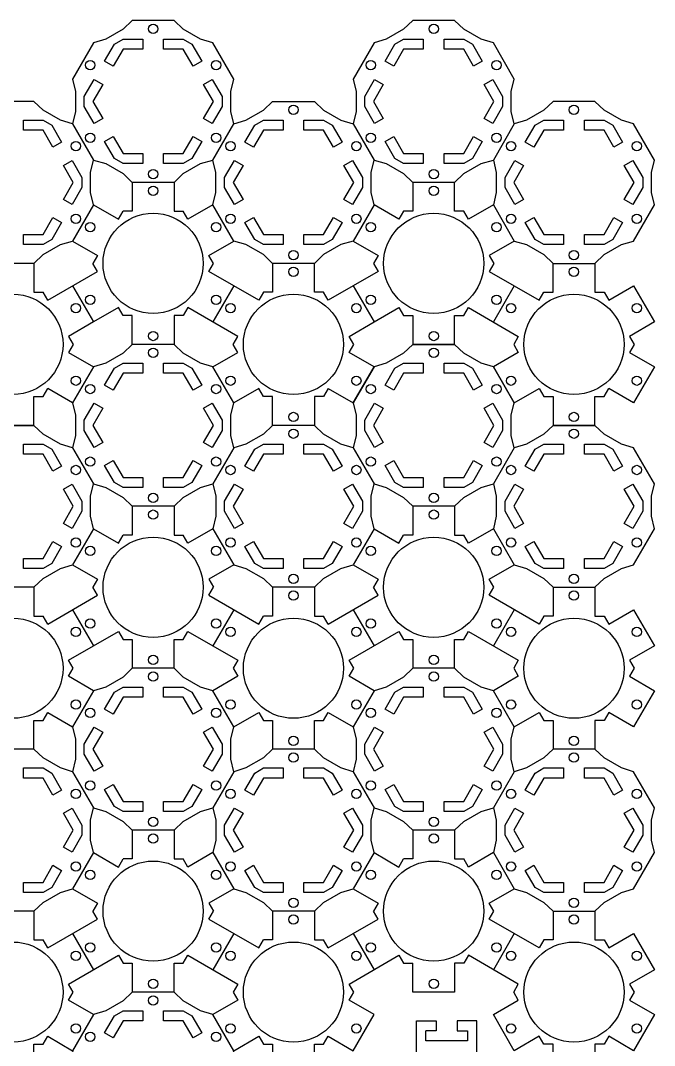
# Model space of a CAD drawing. Header units: inches. Extents: x 0.1 to 23.9, y 0.6 to 24.
# Drawn here: x 16.25 to 23.85, y 11.74 to 24.02 of the extents above; entities that cross this region are included whole.
import ezdxf

# ---------------------------------------------------------------- set-up
doc = ezdxf.new("R2010")
doc.units = ezdxf.units.IN
doc.header["$MEASUREMENT"] = 0

msp = doc.modelspace()

# ---------------------------------------------------------------- linework, layer by layer
at = {"color": 7}
for p, q in [((16.41, 23.053), (15.91, 23.053)), ((16.521, 22.948), (16.41, 23.053)), ((16.729, 22.828), (16.521, 22.948)), ((16.875, 22.784), (16.729, 22.828)), ((17.59, 22.083), (17.59, 21.738)), ((18.09, 22.083), (17.59, 22.083)), ((18.09, 22.083), (18.09, 21.738)), ((17.125, 21.814), (16.875, 21.381)), ((17.125, 21.814), (17.424, 21.642)), ((17.424, 21.642), (17.48, 21.738)), ((17.59, 21.738), (17.48, 21.738)), ((18.09, 21.738), (18.201, 21.738)), ((18.257, 21.642), (18.201, 21.738)), ((18.555, 21.814), (18.257, 21.642)), ((16.875, 21.381), (17.174, 21.209)), ((17.174, 21.209), (17.119, 21.113)), ((16.41, 21.113), (15.91, 21.113)), ((16.41, 21.113), (16.41, 20.768)), ((16.577, 20.672), (17.174, 21.017)), ((17.174, 21.017), (17.119, 21.113)), ((16.41, 20.768), (16.521, 20.768)), ((16.577, 20.672), (16.521, 20.768)), ((16.875, 20.844), (17.125, 20.411)), ((18.805, 20.844), (18.555, 20.411)), ((22.166, 20.844), (21.916, 20.411)), ((16.41, 19.173), (15.91, 19.173)), ((16.521, 19.068), (16.41, 19.173)), ((19.271, 19.173), (19.16, 19.068)), ((19.771, 19.173), (19.271, 19.173)), ((19.881, 19.068), (19.771, 19.173)), ((16.729, 18.948), (16.521, 19.068)), ((19.16, 19.068), (18.952, 18.948)), ((20.089, 18.948), (19.881, 19.068)), ((16.875, 18.904), (16.729, 18.948)), ((18.952, 18.948), (18.805, 18.904)), ((20.236, 18.904), (20.089, 18.948)), ((18.805, 18.904), (18.555, 18.471)), ((18.555, 18.471), (18.591, 18.323)), ((18.591, 18.323), (18.591, 18.083)), ((17.59, 18.203), (17.59, 17.858)), ((18.09, 18.203), (17.59, 18.203)), ((18.09, 18.203), (18.09, 17.858)), ((20.951, 18.203), (20.951, 17.858)), ((21.451, 18.203), (20.951, 18.203)), ((21.451, 18.203), (21.451, 17.858)), ((18.591, 18.083), (18.555, 17.934)), ((17.125, 17.934), (16.875, 17.501)), ((17.125, 17.934), (17.424, 17.762)), ((18.555, 17.934), (18.257, 17.762)), ((18.555, 17.934), (18.805, 17.501)), ((20.486, 17.934), (20.236, 17.501)), ((20.486, 17.934), (20.784, 17.762)), ((21.916, 17.934), (21.617, 17.762)), ((17.424, 17.762), (17.48, 17.858)), ((17.59, 17.858), (17.48, 17.858)), ((18.09, 17.858), (18.201, 17.858)), ((18.257, 17.762), (18.201, 17.858)), ((20.784, 17.762), (20.84, 17.858)), ((20.951, 17.858), (20.84, 17.858)), ((21.451, 17.858), (21.561, 17.858)), ((21.617, 17.762), (21.561, 17.858)), ((16.875, 17.501), (17.174, 17.329)), ((18.805, 17.501), (18.507, 17.329)), ((18.805, 17.501), (18.952, 17.458)), ((18.952, 17.458), (19.16, 17.338)), ((20.236, 17.501), (20.534, 17.329)), ((17.174, 17.329), (17.119, 17.233)), ((18.507, 17.329), (18.562, 17.233)), ((19.16, 17.338), (19.271, 17.233)), ((20.534, 17.329), (20.479, 17.233)), ((16.41, 17.233), (15.91, 17.233)), ((16.41, 17.233), (16.41, 16.888)), ((17.174, 17.137), (17.119, 17.233)), ((18.507, 17.137), (18.562, 17.233)), ((19.271, 17.233), (19.271, 16.888)), ((19.771, 17.233), (19.271, 17.233)), ((19.771, 17.233), (19.771, 16.888)), ((20.534, 17.137), (20.479, 17.233)), ((16.577, 16.792), (17.174, 17.137)), ((18.507, 17.137), (19.104, 16.792)), ((19.937, 16.792), (20.534, 17.137)), ((16.875, 16.964), (17.125, 16.531)), ((18.805, 16.964), (18.555, 16.531)), ((20.236, 16.964), (20.486, 16.531)), ((22.166, 16.964), (21.916, 16.531)), ((16.41, 16.888), (16.521, 16.888)), ((16.577, 16.792), (16.521, 16.888)), ((19.104, 16.792), (19.16, 16.888)), ((19.271, 16.888), (19.16, 16.888)), ((19.771, 16.888), (19.881, 16.888)), ((19.937, 16.792), (19.881, 16.888)), ((16.41, 15.293), (15.91, 15.293)), ((16.521, 15.188), (16.41, 15.293)), ((19.271, 15.293), (19.16, 15.188)), ((19.771, 15.293), (19.271, 15.293)), ((19.881, 15.188), (19.771, 15.293)), ((16.729, 15.068), (16.521, 15.188)), ((19.16, 15.188), (18.952, 15.068)), ((20.089, 15.068), (19.881, 15.188)), ((16.875, 15.024), (16.729, 15.068)), ((18.805, 15.024), (18.555, 14.591)), ((18.952, 15.068), (18.805, 15.024)), ((20.236, 15.024), (20.089, 15.068)), ((18.555, 14.591), (18.591, 14.443)), ((18.591, 14.443), (18.591, 14.203)), ((17.59, 14.323), (17.59, 13.978)), ((18.09, 14.323), (17.59, 14.323)), ((18.09, 14.323), (18.09, 13.978)), ((20.951, 14.323), (20.951, 13.978)), ((21.451, 14.323), (20.951, 14.323)), ((21.451, 14.323), (21.451, 13.978)), ((18.591, 14.203), (18.555, 14.054)), ((17.125, 14.054), (16.875, 13.621)), ((17.125, 14.054), (17.424, 13.882)), ((18.555, 14.054), (18.257, 13.882)), ((18.555, 14.054), (18.805, 13.621)), ((20.486, 14.054), (20.236, 13.621)), ((20.486, 14.054), (20.784, 13.882)), ((21.916, 14.054), (21.617, 13.882)), ((17.424, 13.882), (17.48, 13.978)), ((17.59, 13.978), (17.48, 13.978)), ((18.09, 13.978), (18.201, 13.978)), ((18.257, 13.882), (18.201, 13.978)), ((20.784, 13.882), (20.84, 13.978)), ((20.951, 13.978), (20.84, 13.978)), ((21.451, 13.978), (21.561, 13.978)), ((21.617, 13.882), (21.561, 13.978)), ((16.875, 13.621), (17.174, 13.449)), ((18.805, 13.621), (18.507, 13.449)), ((18.805, 13.621), (18.952, 13.578)), ((18.952, 13.578), (19.16, 13.458)), ((20.236, 13.621), (20.534, 13.449)), ((17.174, 13.449), (17.119, 13.353)), ((18.507, 13.449), (18.562, 13.353)), ((19.16, 13.458), (19.271, 13.353)), ((20.534, 13.449), (20.479, 13.353)), ((16.41, 13.353), (15.91, 13.353)), ((16.41, 13.353), (16.41, 13.008)), ((17.174, 13.257), (17.119, 13.353)), ((18.507, 13.257), (18.562, 13.353)), ((19.271, 13.353), (19.271, 13.008)), ((19.771, 13.353), (19.271, 13.353)), ((19.771, 13.353), (19.771, 13.008)), ((20.534, 13.257), (20.479, 13.353)), ((16.577, 12.912), (17.174, 13.257)), ((18.507, 13.257), (19.104, 12.912)), ((19.937, 12.912), (20.534, 13.257)), ((16.875, 13.084), (17.125, 12.651)), ((18.805, 13.084), (18.555, 12.651)), ((20.236, 13.084), (20.486, 12.651)), ((22.166, 13.084), (21.916, 12.651)), ((16.41, 13.008), (16.521, 13.008)), ((16.577, 12.912), (16.521, 13.008)), ((19.104, 12.912), (19.16, 13.008)), ((19.271, 13.008), (19.16, 13.008)), ((19.771, 13.008), (19.881, 13.008)), ((19.937, 12.912), (19.881, 13.008))]:
    msp.add_line(p, q, dxfattribs=at)
for points in [[(18.805, 22.784), (18.77, 22.933), (18.77, 23.173), (18.805, 23.321), (18.555, 23.754), (18.409, 23.798), (18.201, 23.918), (18.09, 24.023), (17.59, 24.023), (17.48, 23.918), (17.272, 23.798), (17.125, 23.754), (16.875, 23.321), (16.911, 23.173), (16.911, 22.933), (16.875, 22.784), (17.125, 22.351)], [(22.166, 22.784), (22.13, 22.933), (22.13, 23.173), (22.166, 23.321), (21.916, 23.754), (21.769, 23.798), (21.561, 23.918), (21.451, 24.023), (20.951, 24.023), (20.84, 23.918), (20.632, 23.798), (20.486, 23.754), (20.236, 23.321), (20.271, 23.173), (20.271, 22.933), (20.236, 22.784)], [(19.271, 21.113), (19.16, 21.218), (18.952, 21.338), (18.805, 21.381), (18.555, 21.814), (18.591, 21.963), (18.591, 22.203), (18.555, 22.351), (18.805, 22.784), (18.952, 22.828), (19.16, 22.948), (19.271, 23.053), (19.771, 23.053), (19.881, 22.948), (20.089, 22.828), (20.236, 22.784), (20.486, 22.351), (20.632, 22.308), (20.84, 22.188), (20.951, 22.083)], [(23.131, 21.113), (23.242, 21.218), (23.449, 21.338), (23.596, 21.381), (23.846, 21.814), (23.81, 21.963), (23.81, 22.203), (23.846, 22.351), (23.596, 22.784), (23.449, 22.828), (23.242, 22.948), (23.131, 23.053), (22.631, 23.053), (22.52, 22.948), (22.312, 22.828), (22.166, 22.784), (21.916, 22.351), (21.951, 22.203), (21.951, 21.963), (21.916, 21.814), (22.166, 21.381), (22.312, 21.338)], [(17.125, 21.814), (17.09, 21.963), (17.09, 22.203), (17.125, 22.351), (17.272, 22.308), (17.48, 22.188), (17.59, 22.083)], [(18.09, 22.083), (18.201, 22.188), (18.409, 22.308), (18.555, 22.351)], [(20.486, 21.814), (20.45, 21.963), (20.45, 22.203), (20.486, 22.351)], [(21.451, 22.083), (21.561, 22.188), (21.769, 22.308), (21.916, 22.351)], [(21.916, 21.814), (21.617, 21.642), (21.561, 21.738), (21.451, 21.738), (21.451, 22.083), (20.951, 22.083), (20.951, 21.738), (20.84, 21.738), (20.784, 21.642), (20.486, 21.814), (20.236, 21.381), (20.089, 21.338), (19.881, 21.218), (19.771, 21.113)], [(16.41, 21.113), (16.521, 21.218), (16.729, 21.338), (16.875, 21.381)], [(20.236, 21.381), (20.534, 21.209), (20.479, 21.113), (20.534, 21.017), (19.937, 20.672), (19.881, 20.768), (19.771, 20.768), (19.771, 21.113), (19.271, 21.113), (19.271, 20.768), (19.16, 20.768), (19.104, 20.672), (18.507, 21.017), (18.562, 21.113), (18.507, 21.209), (18.805, 21.381)], [(22.166, 21.381), (21.867, 21.209), (21.922, 21.113), (21.867, 21.017), (22.464, 20.672), (22.52, 20.768), (22.631, 20.768), (22.631, 21.113), (23.131, 21.113), (23.131, 20.768), (23.242, 20.768), (23.297, 20.672), (23.596, 20.844), (23.846, 20.411), (23.547, 20.239), (23.602, 20.143), (23.547, 20.047), (23.846, 19.874), (23.596, 19.441), (23.297, 19.614)], [(22.312, 21.338), (22.52, 21.218), (22.631, 21.113)], [(20.236, 20.844), (20.486, 20.411), (20.784, 20.584), (20.84, 20.488), (20.951, 20.488), (20.951, 20.143), (21.451, 20.143), (21.451, 20.488), (21.561, 20.488), (21.617, 20.584), (22.214, 20.239)], [(18.854, 20.047), (18.799, 20.143), (18.854, 20.239), (18.257, 20.584), (18.201, 20.488), (18.09, 20.488), (18.09, 20.143), (17.59, 20.143), (17.59, 20.488), (17.48, 20.488), (17.424, 20.584), (17.125, 20.411), (16.827, 20.239), (16.882, 20.143), (16.827, 20.047), (17.125, 19.874), (16.875, 19.441), (16.577, 19.614)], [(19.937, 19.614), (20.236, 19.441), (20.486, 19.874), (20.187, 20.047), (20.242, 20.143), (20.187, 20.239), (20.486, 20.411)], [(15.494, 20.239), (15.439, 20.143), (15.494, 20.047), (15.195, 19.874), (15.445, 19.441), (15.744, 19.614), (15.799, 19.518), (15.91, 19.518), (15.91, 19.173), (16.41, 19.173), (16.41, 19.518), (16.521, 19.518), (16.577, 19.614)], [(18.805, 18.904), (18.77, 19.053), (18.77, 19.293), (18.805, 19.441), (18.555, 19.874), (18.409, 19.918), (18.201, 20.038), (18.09, 20.143), (17.59, 20.143), (17.48, 20.038), (17.272, 19.918), (17.125, 19.874), (16.875, 19.441), (16.911, 19.293), (16.911, 19.053), (16.875, 18.904), (17.125, 18.471)], [(22.166, 18.904), (22.13, 19.053), (22.13, 19.293), (22.166, 19.441), (21.916, 19.874), (21.769, 19.918), (21.561, 20.038), (21.451, 20.143), (20.951, 20.143), (20.84, 20.038), (20.632, 19.918), (20.486, 19.874), (20.236, 19.441), (20.271, 19.293), (20.271, 19.053), (20.236, 18.904), (20.486, 18.471)], [(22.214, 20.239), (22.159, 20.143), (22.214, 20.047), (21.916, 19.874), (22.166, 19.441), (22.464, 19.614), (22.52, 19.518), (22.631, 19.518), (22.631, 19.173), (23.131, 19.173), (23.131, 19.518), (23.242, 19.518), (23.297, 19.614)], [(19.937, 19.614), (19.881, 19.518), (19.771, 19.518), (19.771, 19.173), (19.271, 19.173), (19.271, 19.518), (19.16, 19.518), (19.104, 19.614), (18.805, 19.441), (18.555, 19.874), (18.854, 20.047)], [(23.131, 17.233), (23.242, 17.338), (23.449, 17.458), (23.596, 17.501), (23.846, 17.934), (23.81, 18.083), (23.81, 18.323), (23.846, 18.471), (23.596, 18.904), (23.449, 18.948), (23.242, 19.068), (23.131, 19.173), (22.631, 19.173), (22.52, 19.068), (22.312, 18.948), (22.166, 18.904), (21.916, 18.471), (21.951, 18.323), (21.951, 18.083), (21.916, 17.934), (22.166, 17.501)], [(17.125, 17.934), (17.09, 18.083), (17.09, 18.323), (17.125, 18.471), (17.272, 18.428), (17.48, 18.308), (17.59, 18.203)], [(18.09, 18.203), (18.201, 18.308), (18.409, 18.428), (18.555, 18.471)], [(20.486, 17.934), (20.45, 18.083), (20.45, 18.323), (20.486, 18.471), (20.632, 18.428), (20.84, 18.308), (20.951, 18.203)], [(21.451, 18.203), (21.561, 18.308), (21.769, 18.428), (21.916, 18.471)], [(16.41, 17.233), (16.521, 17.338), (16.729, 17.458), (16.875, 17.501)], [(19.771, 17.233), (19.881, 17.338), (20.089, 17.458), (20.236, 17.501)], [(22.631, 17.233), (22.631, 16.888), (22.52, 16.888), (22.464, 16.792), (21.867, 17.137), (21.922, 17.233), (21.867, 17.329), (22.166, 17.501), (22.312, 17.458), (22.52, 17.338), (22.631, 17.233), (23.131, 17.233), (23.131, 16.888), (23.242, 16.888), (23.297, 16.792), (23.596, 16.964), (23.846, 16.531), (23.547, 16.359), (23.602, 16.263), (23.547, 16.167), (23.846, 15.994), (23.596, 15.561), (23.297, 15.734), (23.242, 15.638), (23.131, 15.638), (23.131, 15.293)], [(17.125, 15.994), (16.827, 16.167), (16.882, 16.263), (16.827, 16.359), (17.424, 16.704), (17.48, 16.608), (17.59, 16.608), (17.59, 16.263)], [(18.09, 16.263), (18.09, 16.608), (18.201, 16.608), (18.257, 16.704), (18.854, 16.359), (18.799, 16.263), (18.854, 16.167), (18.555, 15.994)], [(20.486, 15.994), (20.187, 16.167), (20.242, 16.263), (20.187, 16.359), (20.784, 16.704), (20.84, 16.608), (20.951, 16.608), (20.951, 16.263)], [(21.451, 16.263), (21.451, 16.608), (21.561, 16.608), (21.617, 16.704), (22.214, 16.359), (22.159, 16.263), (22.214, 16.167), (21.916, 15.994)], [(18.805, 15.024), (18.77, 15.173), (18.77, 15.413), (18.805, 15.561), (18.555, 15.994), (18.409, 16.038), (18.201, 16.158), (18.09, 16.263), (17.59, 16.263), (17.48, 16.158), (17.272, 16.038), (17.125, 15.994), (16.875, 15.561), (16.911, 15.413), (16.911, 15.173), (16.875, 15.024), (17.125, 14.591)], [(22.166, 15.024), (22.13, 15.173), (22.13, 15.413), (22.166, 15.561), (21.916, 15.994), (21.769, 16.038), (21.561, 16.158), (21.451, 16.263), (20.951, 16.263), (20.84, 16.158), (20.632, 16.038), (20.486, 15.994), (20.236, 15.561), (20.271, 15.413), (20.271, 15.173), (20.236, 15.024), (20.486, 14.591)], [(16.41, 15.293), (16.41, 15.638), (16.521, 15.638), (16.577, 15.734), (16.875, 15.561)], [(18.805, 15.561), (19.104, 15.734), (19.16, 15.638), (19.271, 15.638), (19.271, 15.293)], [(19.771, 15.293), (19.771, 15.638), (19.881, 15.638), (19.937, 15.734), (20.236, 15.561)], [(22.166, 15.561), (22.464, 15.734), (22.52, 15.638), (22.631, 15.638), (22.631, 15.293)], [(23.131, 13.353), (23.242, 13.458), (23.449, 13.578), (23.596, 13.621), (23.846, 14.054), (23.81, 14.203), (23.81, 14.443), (23.846, 14.591), (23.596, 15.024), (23.449, 15.068), (23.242, 15.188), (23.131, 15.293), (22.631, 15.293), (22.52, 15.188), (22.312, 15.068), (22.166, 15.024), (21.916, 14.591), (21.951, 14.443), (21.951, 14.203), (21.916, 14.054), (22.166, 13.621)], [(17.125, 14.054), (17.09, 14.203), (17.09, 14.443), (17.125, 14.591), (17.272, 14.548), (17.48, 14.428), (17.59, 14.323)], [(18.09, 14.323), (18.201, 14.428), (18.409, 14.548), (18.555, 14.591)], [(20.486, 14.054), (20.45, 14.203), (20.45, 14.443), (20.486, 14.591), (20.632, 14.548), (20.84, 14.428), (20.951, 14.323)], [(21.451, 14.323), (21.561, 14.428), (21.769, 14.548), (21.916, 14.591)], [(16.41, 13.353), (16.521, 13.458), (16.729, 13.578), (16.875, 13.621)], [(19.771, 13.353), (19.881, 13.458), (20.089, 13.578), (20.236, 13.621)], [(22.631, 13.353), (22.631, 13.008), (22.52, 13.008), (22.464, 12.912), (21.867, 13.257), (21.922, 13.353), (21.867, 13.449), (22.166, 13.621), (22.312, 13.578), (22.52, 13.458), (22.631, 13.353), (23.131, 13.353), (23.131, 13.008), (23.242, 13.008), (23.297, 12.912), (23.596, 13.084), (23.846, 12.651), (23.547, 12.479), (23.602, 12.383), (23.547, 12.287), (23.846, 12.114), (23.596, 11.681), (23.297, 11.854), (23.242, 11.758), (23.131, 11.758), (23.131, 11.413)], [(17.125, 12.114), (16.827, 12.287), (16.882, 12.383), (16.827, 12.479), (17.424, 12.824), (17.48, 12.728), (17.59, 12.728), (17.59, 12.383)], [(18.09, 12.383), (18.09, 12.728), (18.201, 12.728), (18.257, 12.824), (18.854, 12.479), (18.799, 12.383), (18.854, 12.287), (18.555, 12.114)], [(19.771, 11.413), (19.771, 11.758), (19.881, 11.758), (19.937, 11.854), (20.236, 11.681), (20.486, 12.114), (20.187, 12.287), (20.242, 12.383), (20.187, 12.479), (20.784, 12.824), (20.84, 12.728), (20.951, 12.728)], [(22.214, 12.287), (22.159, 12.383), (22.214, 12.479), (21.617, 12.824), (21.561, 12.728), (21.451, 12.728), (21.451, 12.383), (20.951, 12.383), (20.951, 12.728)], [(18.805, 11.144), (18.77, 11.293), (18.77, 11.533), (18.805, 11.681), (18.555, 12.114), (18.409, 12.158), (18.201, 12.278), (18.09, 12.383), (17.59, 12.383), (17.48, 12.278), (17.272, 12.158), (17.125, 12.114), (16.875, 11.681), (16.911, 11.533), (16.911, 11.293), (16.875, 11.144), (17.125, 10.711)], [(22.631, 11.413), (22.631, 11.758), (22.52, 11.758), (22.464, 11.854), (22.166, 11.681), (21.916, 12.114), (22.214, 12.287)], [(21.231, 9.179), (20.995, 9.179), (20.995, 12.039), (21.231, 12.039), (21.231, 11.919), (21.106, 11.919)], [(21.716, 0.599), (21.716, 10.609), (21.716, 12.039), (21.481, 12.039), (21.481, 11.919), (21.606, 11.919), (21.606, 11.799), (21.106, 11.799), (21.106, 11.919)], [(16.41, 11.413), (16.41, 11.758), (16.521, 11.758), (16.577, 11.854), (16.875, 11.681)], [(18.805, 11.681), (19.104, 11.854), (19.16, 11.758), (19.271, 11.758), (19.271, 11.413)]]:
    msp.add_lwpolyline(points, dxfattribs=at)
for points in [[(17.376, 23.738), (17.48, 23.798), (17.715, 23.798), (17.715, 23.678), (17.48, 23.678), (17.362, 23.474), (17.258, 23.534)], [(18.201, 23.798), (18.305, 23.738), (18.423, 23.534), (18.319, 23.474), (18.201, 23.678), (17.965, 23.678), (17.965, 23.798)], [(20.736, 23.738), (20.84, 23.798), (21.076, 23.798), (21.076, 23.678), (20.84, 23.678), (20.722, 23.474), (20.618, 23.534)], [(21.561, 23.798), (21.665, 23.738), (21.783, 23.534), (21.679, 23.474), (21.561, 23.678), (21.326, 23.678), (21.326, 23.798)], [(17.015, 22.993), (17.015, 23.113), (17.133, 23.317), (17.237, 23.257), (17.119, 23.053), (17.237, 22.849), (17.133, 22.789)], [(18.666, 23.113), (18.666, 22.993), (18.548, 22.789), (18.444, 22.849), (18.562, 23.053), (18.444, 23.257), (18.548, 23.317)], [(20.375, 22.993), (20.375, 23.113), (20.493, 23.317), (20.597, 23.257), (20.479, 23.053), (20.597, 22.849), (20.493, 22.789)], [(22.026, 23.113), (22.026, 22.993), (21.908, 22.789), (21.804, 22.849), (21.922, 23.053), (21.804, 23.257), (21.908, 23.317)], [(16.521, 22.828), (16.625, 22.768), (16.743, 22.564), (16.639, 22.504), (16.521, 22.708), (16.285, 22.708), (16.285, 22.828)], [(19.056, 22.768), (19.16, 22.828), (19.396, 22.828), (19.396, 22.708), (19.16, 22.708), (19.042, 22.504), (18.938, 22.564)], [(19.881, 22.828), (19.985, 22.768), (20.103, 22.564), (19.999, 22.504), (19.881, 22.708), (19.646, 22.708), (19.646, 22.828)], [(22.416, 22.768), (22.52, 22.828), (22.756, 22.828), (22.756, 22.708), (22.52, 22.708), (22.402, 22.504), (22.298, 22.564)], [(23.242, 22.828), (23.345, 22.768), (23.463, 22.564), (23.359, 22.504), (23.242, 22.708), (23.006, 22.708), (23.006, 22.828)], [(17.48, 22.428), (17.715, 22.428), (17.715, 22.308), (17.48, 22.308), (17.376, 22.368), (17.258, 22.572), (17.362, 22.632)], [(18.305, 22.368), (18.201, 22.308), (17.965, 22.308), (17.965, 22.428), (18.201, 22.428), (18.319, 22.632), (18.423, 22.572)], [(20.84, 22.428), (21.076, 22.428), (21.076, 22.308), (20.84, 22.308), (20.736, 22.368), (20.618, 22.572), (20.722, 22.632)], [(21.665, 22.368), (21.561, 22.308), (21.326, 22.308), (21.326, 22.428), (21.561, 22.428), (21.679, 22.632), (21.783, 22.572)], [(16.986, 22.143), (16.986, 22.023), (16.868, 21.819), (16.764, 21.879), (16.882, 22.083), (16.764, 22.287), (16.868, 22.347)], [(18.695, 22.023), (18.695, 22.143), (18.813, 22.347), (18.917, 22.287), (18.799, 22.083), (18.917, 21.879), (18.813, 21.819)], [(20.346, 22.143), (20.346, 22.023), (20.228, 21.819), (20.124, 21.879), (20.242, 22.083), (20.124, 22.287), (20.228, 22.347)], [(22.055, 22.023), (22.055, 22.143), (22.173, 22.347), (22.277, 22.287), (22.159, 22.083), (22.277, 21.879), (22.173, 21.819)], [(23.706, 22.143), (23.706, 22.023), (23.588, 21.819), (23.484, 21.879), (23.602, 22.083), (23.484, 22.287), (23.588, 22.347)], [(16.625, 21.398), (16.521, 21.338), (16.285, 21.338), (16.285, 21.458), (16.521, 21.458), (16.639, 21.662), (16.743, 21.602)], [(19.16, 21.458), (19.396, 21.458), (19.396, 21.338), (19.16, 21.338), (19.056, 21.398), (18.938, 21.602), (19.042, 21.662)], [(19.985, 21.398), (19.881, 21.338), (19.646, 21.338), (19.646, 21.458), (19.881, 21.458), (19.999, 21.662), (20.103, 21.602)], [(22.52, 21.458), (22.756, 21.458), (22.756, 21.338), (22.52, 21.338), (22.416, 21.398), (22.298, 21.602), (22.402, 21.662)], [(23.345, 21.398), (23.242, 21.338), (23.006, 21.338), (23.006, 21.458), (23.242, 21.458), (23.359, 21.662), (23.463, 21.602)], [(17.376, 19.858), (17.48, 19.918), (17.715, 19.918), (17.715, 19.798), (17.48, 19.798), (17.362, 19.594), (17.258, 19.654)], [(18.201, 19.918), (18.305, 19.858), (18.423, 19.654), (18.319, 19.594), (18.201, 19.798), (17.965, 19.798), (17.965, 19.918)], [(20.736, 19.858), (20.84, 19.918), (21.076, 19.918), (21.076, 19.798), (20.84, 19.798), (20.722, 19.594), (20.618, 19.654)], [(21.561, 19.918), (21.665, 19.858), (21.783, 19.654), (21.679, 19.594), (21.561, 19.798), (21.326, 19.798), (21.326, 19.918)], [(17.015, 19.113), (17.015, 19.233), (17.133, 19.437), (17.237, 19.377), (17.119, 19.173), (17.237, 18.969), (17.133, 18.909)], [(18.666, 19.233), (18.666, 19.113), (18.548, 18.909), (18.444, 18.969), (18.562, 19.173), (18.444, 19.377), (18.548, 19.437)], [(20.375, 19.113), (20.375, 19.233), (20.493, 19.437), (20.597, 19.377), (20.479, 19.173), (20.597, 18.969), (20.493, 18.909)], [(22.026, 19.233), (22.026, 19.113), (21.908, 18.909), (21.804, 18.969), (21.922, 19.173), (21.804, 19.377), (21.908, 19.437)], [(16.521, 18.948), (16.625, 18.888), (16.743, 18.684), (16.639, 18.624), (16.521, 18.828), (16.285, 18.828), (16.285, 18.948)], [(19.056, 18.888), (19.16, 18.948), (19.396, 18.948), (19.396, 18.828), (19.16, 18.828), (19.042, 18.624), (18.938, 18.684)], [(19.881, 18.948), (19.985, 18.888), (20.103, 18.684), (19.999, 18.624), (19.881, 18.828), (19.646, 18.828), (19.646, 18.948)], [(22.416, 18.888), (22.52, 18.948), (22.756, 18.948), (22.756, 18.828), (22.52, 18.828), (22.402, 18.624), (22.298, 18.684)], [(23.242, 18.948), (23.345, 18.888), (23.463, 18.684), (23.359, 18.624), (23.242, 18.828), (23.006, 18.828), (23.006, 18.948)], [(17.48, 18.548), (17.715, 18.548), (17.715, 18.428), (17.48, 18.428), (17.376, 18.488), (17.258, 18.692), (17.362, 18.752)], [(18.305, 18.488), (18.201, 18.428), (17.965, 18.428), (17.965, 18.548), (18.201, 18.548), (18.319, 18.752), (18.423, 18.692)], [(20.84, 18.548), (21.076, 18.548), (21.076, 18.428), (20.84, 18.428), (20.736, 18.488), (20.618, 18.692), (20.722, 18.752)], [(21.665, 18.488), (21.561, 18.428), (21.326, 18.428), (21.326, 18.548), (21.561, 18.548), (21.679, 18.752), (21.783, 18.692)], [(16.986, 18.263), (16.986, 18.143), (16.868, 17.939), (16.764, 17.999), (16.882, 18.203), (16.764, 18.407), (16.868, 18.467)], [(18.695, 18.143), (18.695, 18.263), (18.813, 18.467), (18.917, 18.407), (18.799, 18.203), (18.917, 17.999), (18.813, 17.939)], [(20.346, 18.263), (20.346, 18.143), (20.228, 17.939), (20.124, 17.999), (20.242, 18.203), (20.124, 18.407), (20.228, 18.467)], [(22.055, 18.143), (22.055, 18.263), (22.173, 18.467), (22.277, 18.407), (22.159, 18.203), (22.277, 17.999), (22.173, 17.939)], [(23.706, 18.263), (23.706, 18.143), (23.588, 17.939), (23.484, 17.999), (23.602, 18.203), (23.484, 18.407), (23.588, 18.467)], [(16.625, 17.518), (16.521, 17.458), (16.285, 17.458), (16.285, 17.578), (16.521, 17.578), (16.639, 17.782), (16.743, 17.722)], [(19.16, 17.578), (19.396, 17.578), (19.396, 17.458), (19.16, 17.458), (19.056, 17.518), (18.938, 17.722), (19.042, 17.782)], [(19.985, 17.518), (19.881, 17.458), (19.646, 17.458), (19.646, 17.578), (19.881, 17.578), (19.999, 17.782), (20.103, 17.722)], [(22.52, 17.578), (22.756, 17.578), (22.756, 17.458), (22.52, 17.458), (22.416, 17.518), (22.298, 17.722), (22.402, 17.782)], [(23.345, 17.518), (23.242, 17.458), (23.006, 17.458), (23.006, 17.578), (23.242, 17.578), (23.359, 17.782), (23.463, 17.722)], [(17.376, 15.978), (17.48, 16.038), (17.715, 16.038), (17.715, 15.918), (17.48, 15.918), (17.362, 15.714), (17.258, 15.774)], [(18.201, 16.038), (18.305, 15.978), (18.423, 15.774), (18.319, 15.714), (18.201, 15.918), (17.965, 15.918), (17.965, 16.038)], [(20.736, 15.978), (20.84, 16.038), (21.076, 16.038), (21.076, 15.918), (20.84, 15.918), (20.722, 15.714), (20.618, 15.774)], [(21.561, 16.038), (21.665, 15.978), (21.783, 15.774), (21.679, 15.714), (21.561, 15.918), (21.326, 15.918), (21.326, 16.038)], [(17.015, 15.233), (17.015, 15.353), (17.133, 15.557), (17.237, 15.497), (17.119, 15.293), (17.237, 15.089), (17.133, 15.029)], [(18.666, 15.353), (18.666, 15.233), (18.548, 15.029), (18.444, 15.089), (18.562, 15.293), (18.444, 15.497), (18.548, 15.557)], [(20.375, 15.233), (20.375, 15.353), (20.493, 15.557), (20.597, 15.497), (20.479, 15.293), (20.597, 15.089), (20.493, 15.029)], [(22.026, 15.353), (22.026, 15.233), (21.908, 15.029), (21.804, 15.089), (21.922, 15.293), (21.804, 15.497), (21.908, 15.557)], [(16.521, 15.068), (16.625, 15.008), (16.743, 14.804), (16.639, 14.744), (16.521, 14.948), (16.285, 14.948), (16.285, 15.068)], [(19.056, 15.008), (19.16, 15.068), (19.396, 15.068), (19.396, 14.948), (19.16, 14.948), (19.042, 14.744), (18.938, 14.804)], [(19.881, 15.068), (19.985, 15.008), (20.103, 14.804), (19.999, 14.744), (19.881, 14.948), (19.646, 14.948), (19.646, 15.068)], [(22.416, 15.008), (22.52, 15.068), (22.756, 15.068), (22.756, 14.948), (22.52, 14.948), (22.402, 14.744), (22.298, 14.804)], [(23.242, 15.068), (23.345, 15.008), (23.463, 14.804), (23.359, 14.744), (23.242, 14.948), (23.006, 14.948), (23.006, 15.068)], [(17.48, 14.668), (17.715, 14.668), (17.715, 14.548), (17.48, 14.548), (17.376, 14.608), (17.258, 14.812), (17.362, 14.872)], [(18.305, 14.608), (18.201, 14.548), (17.965, 14.548), (17.965, 14.668), (18.201, 14.668), (18.319, 14.872), (18.423, 14.812)], [(20.84, 14.668), (21.076, 14.668), (21.076, 14.548), (20.84, 14.548), (20.736, 14.608), (20.618, 14.812), (20.722, 14.872)], [(21.665, 14.608), (21.561, 14.548), (21.326, 14.548), (21.326, 14.668), (21.561, 14.668), (21.679, 14.872), (21.783, 14.812)], [(16.986, 14.383), (16.986, 14.263), (16.868, 14.059), (16.764, 14.119), (16.882, 14.323), (16.764, 14.527), (16.868, 14.587)], [(18.695, 14.263), (18.695, 14.383), (18.813, 14.587), (18.917, 14.527), (18.799, 14.323), (18.917, 14.119), (18.813, 14.059)], [(20.346, 14.383), (20.346, 14.263), (20.228, 14.059), (20.124, 14.119), (20.242, 14.323), (20.124, 14.527), (20.228, 14.587)], [(22.055, 14.263), (22.055, 14.383), (22.173, 14.587), (22.277, 14.527), (22.159, 14.323), (22.277, 14.119), (22.173, 14.059)], [(23.706, 14.383), (23.706, 14.263), (23.588, 14.059), (23.484, 14.119), (23.602, 14.323), (23.484, 14.527), (23.588, 14.587)], [(16.625, 13.638), (16.521, 13.578), (16.285, 13.578), (16.285, 13.698), (16.521, 13.698), (16.639, 13.902), (16.743, 13.842)], [(19.16, 13.698), (19.396, 13.698), (19.396, 13.578), (19.16, 13.578), (19.056, 13.638), (18.938, 13.842), (19.042, 13.902)], [(19.985, 13.638), (19.881, 13.578), (19.646, 13.578), (19.646, 13.698), (19.881, 13.698), (19.999, 13.902), (20.103, 13.842)], [(22.52, 13.698), (22.756, 13.698), (22.756, 13.578), (22.52, 13.578), (22.416, 13.638), (22.298, 13.842), (22.402, 13.902)], [(23.345, 13.638), (23.242, 13.578), (23.006, 13.578), (23.006, 13.698), (23.242, 13.698), (23.359, 13.902), (23.463, 13.842)], [(17.376, 12.098), (17.48, 12.158), (17.715, 12.158), (17.715, 12.038), (17.48, 12.038), (17.362, 11.834), (17.258, 11.894)], [(18.201, 12.158), (18.305, 12.098), (18.423, 11.894), (18.319, 11.834), (18.201, 12.038), (17.965, 12.038), (17.965, 12.158)]]:
    msp.add_lwpolyline(points, close=True, dxfattribs=at)
for centre, radius in [((17.84, 23.923), 0.056), ((21.201, 23.923), 0.056), ((17.087, 23.488), 0.056), ((18.594, 23.488), 0.056), ((20.447, 23.488), 0.056), ((21.954, 23.488), 0.056), ((19.521, 22.953), 0.056), ((22.881, 22.953), 0.056), ((17.087, 22.618), 0.056), ((18.594, 22.618), 0.056), ((20.447, 22.618), 0.056), ((21.954, 22.618), 0.056), ((16.914, 22.518), 0.056), ((18.767, 22.518), 0.056), ((20.274, 22.518), 0.056), ((22.127, 22.518), 0.056), ((23.634, 22.518), 0.056), ((17.84, 22.183), 0.056), ((21.201, 22.183), 0.056), ((17.84, 21.983), 0.056), ((21.201, 21.983), 0.056), ((16.914, 21.648), 0.056), ((17.84, 21.113), 0.6), ((18.767, 21.648), 0.056), ((20.274, 21.648), 0.056), ((21.201, 21.113), 0.6), ((22.127, 21.648), 0.056), ((23.634, 21.648), 0.056), ((17.087, 21.548), 0.056), ((18.594, 21.548), 0.056), ((20.447, 21.548), 0.056), ((21.954, 21.548), 0.056), ((19.521, 21.213), 0.056), ((22.881, 21.213), 0.056), ((19.521, 21.013), 0.056), ((22.881, 21.013), 0.056), ((16.16, 20.143), 0.6), ((16.914, 20.578), 0.056), ((17.087, 20.678), 0.056), ((18.594, 20.678), 0.056), ((18.767, 20.578), 0.056), ((19.521, 20.143), 0.6), ((20.274, 20.578), 0.056), ((20.447, 20.678), 0.056), ((21.954, 20.678), 0.056), ((22.127, 20.578), 0.056), ((22.881, 20.143), 0.6), ((23.634, 20.578), 0.056), ((17.84, 20.243), 0.056), ((21.201, 20.243), 0.056), ((17.84, 20.043), 0.056), ((21.201, 20.043), 0.056), ((16.914, 19.708), 0.056), ((17.087, 19.608), 0.056), ((18.594, 19.608), 0.056), ((18.767, 19.708), 0.056), ((20.274, 19.708), 0.056), ((20.447, 19.608), 0.056), ((21.954, 19.608), 0.056), ((22.127, 19.708), 0.056), ((23.634, 19.708), 0.056), ((19.521, 19.273), 0.056), ((22.881, 19.273), 0.056), ((19.521, 19.073), 0.056), ((22.881, 19.073), 0.056), ((17.087, 18.738), 0.056), ((18.594, 18.738), 0.056), ((20.447, 18.738), 0.056), ((21.954, 18.738), 0.056), ((16.914, 18.638), 0.056), ((18.767, 18.638), 0.056), ((20.274, 18.638), 0.056), ((22.127, 18.638), 0.056), ((23.634, 18.638), 0.056), ((17.84, 18.303), 0.056), ((21.201, 18.303), 0.056), ((17.84, 18.103), 0.056), ((21.201, 18.103), 0.056), ((16.914, 17.768), 0.056), ((17.84, 17.233), 0.6), ((18.767, 17.768), 0.056), ((20.274, 17.768), 0.056), ((21.201, 17.233), 0.6), ((22.127, 17.768), 0.056), ((23.634, 17.768), 0.056), ((17.087, 17.668), 0.056), ((18.594, 17.668), 0.056), ((20.447, 17.668), 0.056), ((21.954, 17.668), 0.056), ((19.521, 17.333), 0.056), ((22.881, 17.333), 0.056), ((19.521, 17.133), 0.056), ((22.881, 17.133), 0.056), ((16.16, 16.263), 0.6), ((17.087, 16.798), 0.056), ((18.594, 16.798), 0.056), ((19.521, 16.263), 0.6), ((20.447, 16.798), 0.056), ((21.954, 16.798), 0.056), ((22.881, 16.263), 0.6), ((16.914, 16.698), 0.056), ((18.767, 16.698), 0.056), ((20.274, 16.698), 0.056), ((22.127, 16.698), 0.056), ((23.634, 16.698), 0.056), ((17.84, 16.363), 0.056), ((21.201, 16.363), 0.056), ((17.84, 16.163), 0.056), ((21.201, 16.163), 0.056), ((16.914, 15.828), 0.056), ((18.767, 15.828), 0.056), ((20.274, 15.828), 0.056), ((22.127, 15.828), 0.056), ((23.634, 15.828), 0.056), ((17.087, 15.728), 0.056), ((18.594, 15.728), 0.056), ((20.447, 15.728), 0.056), ((21.954, 15.728), 0.056), ((19.521, 15.393), 0.056), ((22.881, 15.393), 0.056), ((19.521, 15.193), 0.056), ((22.881, 15.193), 0.056), ((17.087, 14.858), 0.056), ((18.594, 14.858), 0.056), ((20.447, 14.858), 0.056), ((21.954, 14.858), 0.056), ((16.914, 14.758), 0.056), ((18.767, 14.758), 0.056), ((20.274, 14.758), 0.056), ((22.127, 14.758), 0.056), ((23.634, 14.758), 0.056), ((17.84, 14.423), 0.056), ((21.201, 14.423), 0.056), ((17.84, 14.223), 0.056), ((21.201, 14.223), 0.056), ((16.914, 13.888), 0.056), ((17.84, 13.353), 0.6), ((18.767, 13.888), 0.056), ((20.274, 13.888), 0.056), ((21.201, 13.353), 0.6), ((22.127, 13.888), 0.056), ((23.634, 13.888), 0.056), ((17.087, 13.788), 0.056), ((18.594, 13.788), 0.056), ((20.447, 13.788), 0.056), ((21.954, 13.788), 0.056), ((19.521, 13.453), 0.056), ((22.881, 13.453), 0.056), ((19.521, 13.253), 0.056), ((22.881, 13.253), 0.056), ((16.16, 12.383), 0.6), ((17.087, 12.918), 0.056), ((18.594, 12.918), 0.056), ((19.521, 12.383), 0.6), ((20.447, 12.918), 0.056), ((21.954, 12.918), 0.056), ((22.881, 12.383), 0.6), ((16.914, 12.818), 0.056), ((18.767, 12.818), 0.056), ((20.274, 12.818), 0.056), ((22.127, 12.818), 0.056), ((23.634, 12.818), 0.056), ((17.84, 12.483), 0.056), ((21.201, 12.483), 0.056), ((17.84, 12.283), 0.056), ((16.914, 11.948), 0.056), ((18.767, 11.948), 0.056), ((20.274, 11.948), 0.056), ((22.127, 11.948), 0.056), ((23.634, 11.948), 0.056), ((17.087, 11.848), 0.056), ((18.594, 11.848), 0.056)]:
    msp.add_circle(centre, radius, dxfattribs=at)

doc.saveas('drawing.dxf')
